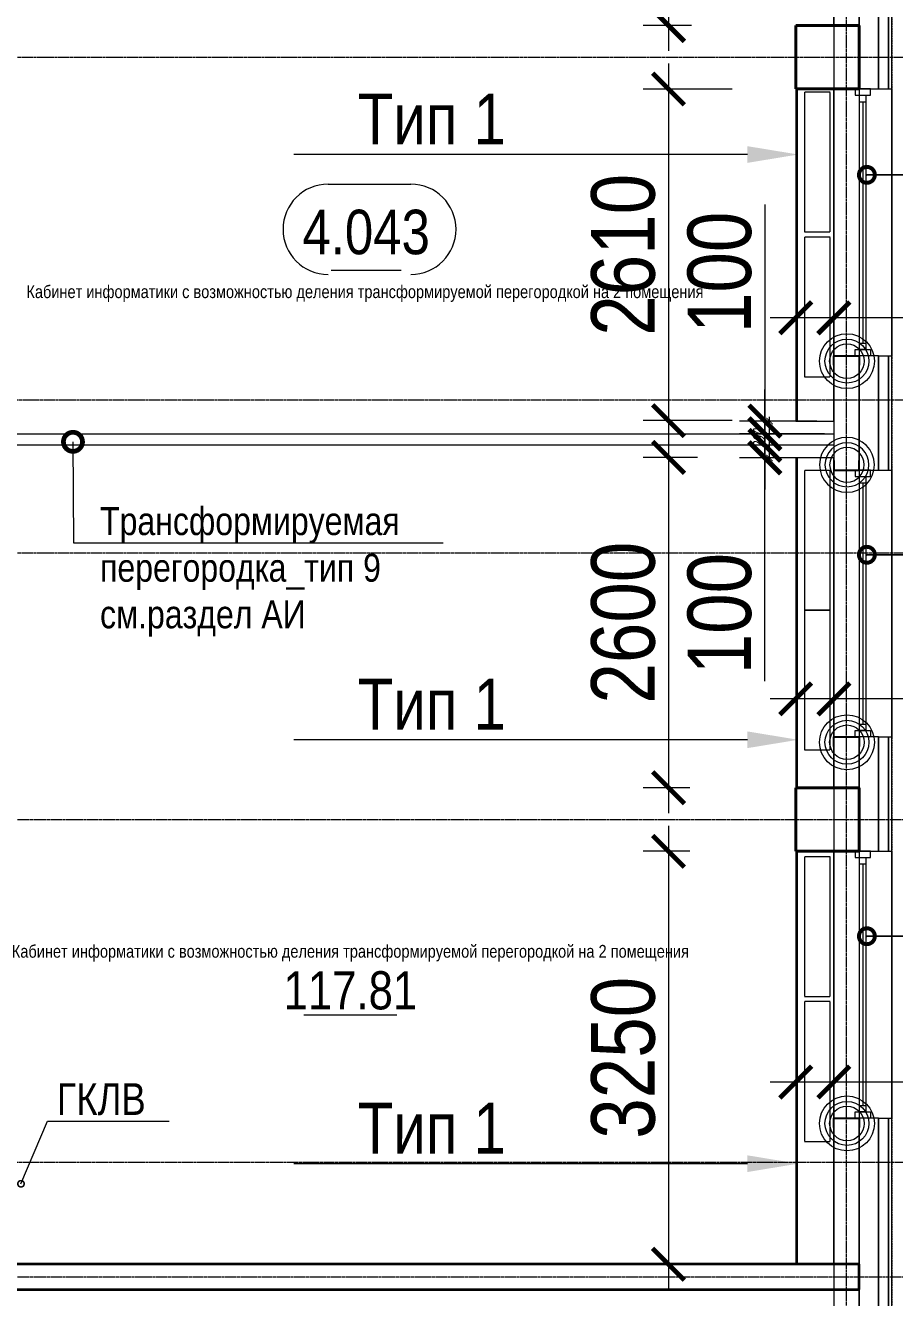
# Model space of a CAD drawing. Header units: millimetres. Extents: x -65509 to 912790, y 446 to 713294.
# Drawn here: x 497741 to 504578, y 575421 to 585433 of the extents above; entities that cross this region are included whole.
import ezdxf
from ezdxf import colors
from ezdxf.entities.mleader import LeaderData, LeaderLine
from ezdxf.enums import TextEntityAlignment as Align
from ezdxf.math import Vec2, Vec3

# ---------------------------------------------------------------- set-up
doc = ezdxf.new("R2010")
doc.units = ezdxf.units.MM
for name, pattern in [('ADSK_Невидимые', [5, 3, -2]), ('CENTER2', [28.575, 19.05, -3.175, 3.175, -3.175]), ('DASHED', [19.05, 12.7, -6.35]), ('HIDDEN2', [4.7625, 3.175, -1.5875])]:
    doc.linetypes.add(name, pattern=pattern)
doc.layers.get('Defpoints').update_dxf_attribs({"color": 250})
for name, color, linetype, lineweight in [('A-AREA', 250, 'Continuous', 15), ('A-Wall_Материал_Газоблок_Контур', 250, 'Continuous', 0), ('АР_Area', 250, 'Continuous', 5), ('АР_Колонны', 250, 'Continuous', 30), ('АР_Окна', 250, 'Continuous', 5), ('АР_площадь пом', 250, 'Continuous', 5), ('АР_Размеры обшивки', 250, 'Continuous', 5), ('АР_Стены ЖБ', 250, 'Continuous', 35), ('АР_Стены ПЕНОблок', 250, 'Continuous', 20), ('АР_Стены_дефшов', 250, 'Continuous', 0), ('АР_Тонкая', 250, 'Continuous', 5), ('АР_Утеплитель', 250, 'Continuous', 0), ('КМ_Фахверки', 250, 'Continuous', 25), ('Марка окна', 250, 'Continuous', 25), ('Размеры зашивки ГКЛ', 250, 'Continuous', 0), ('РД_Оси_100', 250, 'Continuous', 0), ('ТХ_Оборудование', 250, 'Continuous', 9)]:
    doc.layers.add(name, color=color, linetype=linetype, lineweight=lineweight)
doc.layers.add('АР_Делит', color=250, linetype='Continuous', lineweight=0, plot=False)
doc.layers.add('АР_Отопительные приборы', color=1, linetype='HIDDEN2', lineweight=0, true_color=0xff0000)
doc.layers.add('Зашивка радиаторов тип 1 (фанера и МДФ)', color=7, linetype='Continuous', lineweight=0, true_color=0x000085)
doc.styles.add('style1', font='ARIALN.TTF')
doc.styles.add('T_dim', font='romans.shx', dxfattribs={"width": 0.7, "oblique": 15})
doc.dimstyles.new('1-50', dxfattribs={"dimscale": 50, "dimtxt": 2, "dimasz": 1, "dimexe": 0.7, "dimexo": 0.6, "dimtad": 1, "dimdec": 0, "dimlfac": -1, "dimtxsty": 'T_dim', "dimblk1": 'ARCHTICK', "dimblk2": 'ARCHTICK', "dimsah": 1, "dimcen": 0, "dimdle": 0.7, "dimclrd": 256, "dimclre": 256, "dimadec": 0, "dimazin": 0, "dimtfac": 1, "dimtdec": 0, "dimtmove": 1, "dimatfit": 3, "dimfxl": 25, "dimlwd": -1, "dimlwe": -1, "dimarcsym": 2})
doc.dimstyles.new('Dim200_ареал', dxfattribs={"dimscale": 100, "dimtxt": 5, "dimasz": 2.5, "dimexe": 2, "dimexo": 2, "dimgap": 1, "dimtad": 1, "dimzin": 12, "dimdsep": 46, "dimtxsty": 'style1', "dimblk": 'ARCHTICK', "dimcen": 3, "dimdle": 2, "dimclrd": 256, "dimclre": 256, "dimaunit": 1, "dimadec": 0, "dimazin": 3, "dimtfac": 1, "dimtmove": 1, "dimatfit": 3, "dimldrblk": 'OPEN30', "dimfxl": 5, "dimfxlon": 1, "dimtolj": 1, "dimtzin": 0, "dimlwd": 9, "dimlwe": 9, "dimarcsym": 0})

# ---------------------------------------------------------------- blocks, each defined once
blk = doc.blocks.new('_DotSmall')
at = {"color": 0, "linetype": 'ByBlock', "const_width": 0.5}
blk.add_lwpolyline([(-0.0625, 0, 1), (0.0625, 0, 1)], format="xyb", close=True, dxfattribs=at)
blk = doc.blocks.new('Ф_пеноблок 200')
at = {"layer": 'АР_Делит', "color": 1}
for radius in [216, 173, 136]:
    blk.add_circle((103, -42), radius, dxfattribs=at)
at = {"layer": 'КМ_Фахверки'}
blk.add_lwpolyline([(0, -75), (0, 0), (200, 0), (200, -75)], dxfattribs=at)
blk = doc.blocks.new('СОШ_2200_АР_ОСИ_М100_28.05.24')
at = {"layer": 'АР_Делит', "color": 5, "linetype": 'DASHED'}
blk.add_lwpolyline([(114955, 135155), (114955, -355), (93595.036, -355), (93595.036, 13855), (94145, 13855), (94145, 68320), (66055, 68320), (66055, 13857.73), (83455, 13857.73), (83455, -355), (45245, -355), (45245, 13145), (44695, 13145), (44695, 26755), (45245, 26755), (45245, 68320), (20455, 68320), (20455, 26755), (27955, 26755), (27955, 13145), (-355, 13145), (-355, 100855), (37145, 100855), (37145, 129155)], dxfattribs=at)
at = {"layer": 'РД_Оси_100', "linetype": 'CENTER2'}
for p, q in [((114600, -6155), (114600, 139938.679)), ((-5954.958, 78900), (119910, 78900)), ((119910, 76200), (-5954.958, 76200)), ((-5954.958, 75000), (119910, 75000)), ((89599.446, 72900), (119910, 72900))]:
    blk.add_line(p, q, dxfattribs=at)
for points in [[(119910, 70200), (-5954.958, 70200)], [(94200, 69300), (119410, 69300), (119910, 69450)]]:
    blk.add_lwpolyline(points, dxfattribs=at)
blk = doc.blocks.new('_ArchTick')
at = {"color": 0, "linetype": 'ByBlock', "const_width": 0.15}
blk.add_lwpolyline([(-0.5, -0.5), (0.5, 0.5)], dxfattribs=at)
blk = doc.blocks.new('*D829')
at = {"layer": 'Defpoints', "color": 0, "lineweight": 25, "transparency": 16777216}
for p in [(503595, 582319), (503801, 582319), (503801, 582029)]:
    blk.add_point(p, dxfattribs=at)
at = {"layer": 'АР_Делит', "color": 0, "transparency": 16777216}
for p, q in [((503595, 581994), (503595, 582354)), ((503771, 582319), (503560, 582319)), ((503771, 582029), (503560, 582029))]:
    blk.add_line(p, q, dxfattribs=at)
at = {"layer": 'АР_Делит', "color": 0, "transparency": 16777216, "xscale": 50, "yscale": 50, "zscale": 50}
for p, rotation in [((503595, 582319), 90), ((503595, 582029), 270)]:
    blk.add_blockref('_ArchTick', p, dxfattribs=dict(at, rotation=rotation))
at = {"layer": 'АР_Делит', "color": 0, "transparency": 16777216, "insert": (503514, 582174), "char_height": 100, "attachment_point": 5, "rotation": 90, "style": 'T_dim'}
blk.add_mtext('290', dxfattribs=at)
blk = doc.blocks.new('Bottom_R_1100')
at = {"layer": 'АР_Отопительные приборы'}
blk.add_lwpolyline([(-550, -100), (550, -100), (550, 100), (-550, 100)], close=True, dxfattribs=at)
blk = doc.blocks.new('*D658')
at = {"layer": 'Defpoints', "color": 0, "lineweight": 25, "transparency": 16777216}
for p in [(503169, 588233), (502800, 585433), (503181, 585433)]:
    blk.add_point(p, dxfattribs=at)
at = {"layer": 'АР_Размеры обшивки', "lineweight": 9, "transparency": 16777216}
for p, q in [((502800, 588433), (502800, 585233)), ((502969, 588233), (502600, 588233)), ((502981, 585433), (502600, 585433))]:
    blk.add_line(p, q, dxfattribs=at)
at = {"layer": 'АР_Размеры обшивки', "lineweight": 9, "transparency": 16777216, "xscale": 250, "yscale": 250, "zscale": 250}
for p, rotation in [((502800, 588233), 90), ((502800, 585433), 270)]:
    blk.add_blockref('_ArchTick', p, dxfattribs=dict(at, rotation=rotation))
at = {"layer": 'АР_Размеры обшивки', "color": 0, "transparency": 16777216, "insert": (502445, 586833), "char_height": 500, "attachment_point": 5, "rotation": 90, "style": 'style1'}
blk.add_mtext('\\A1;2800', dxfattribs=at)
blk = doc.blocks.new('_Open30')
at = {"color": 0, "linetype": 'ByBlock', "lineweight": -2}
for p, q in [((-1, 0.268), (0, 0)), ((0, 0), (-1, -0.268)), ((0, 0), (-1, 0))]:
    blk.add_line(p, q, dxfattribs=at)
blk = doc.blocks.new('*D659')
at = {"layer": 'Defpoints', "color": 0, "lineweight": 25, "transparency": 16777216}
for p in [(503229, 582033), (502800, 579433), (503169, 579433)]:
    blk.add_point(p, dxfattribs=at)
at = {"layer": 'АР_Размеры обшивки', "lineweight": 9, "transparency": 16777216}
for p, q in [((502800, 582233), (502800, 579233)), ((503029, 582033), (502600, 582033)), ((502969, 579433), (502600, 579433))]:
    blk.add_line(p, q, dxfattribs=at)
at = {"layer": 'АР_Размеры обшивки', "lineweight": 9, "transparency": 16777216, "xscale": 250, "yscale": 250, "zscale": 250}
for p, rotation in [((502800, 582033), 90), ((502800, 579433), 270)]:
    blk.add_blockref('_ArchTick', p, dxfattribs=dict(at, rotation=rotation))
at = {"layer": 'АР_Размеры обшивки', "color": 0, "transparency": 16777216, "insert": (502445, 580733), "char_height": 500, "attachment_point": 5, "rotation": 90, "style": 'style1'}
blk.add_mtext('\\A1;2600', dxfattribs=at)
blk = doc.blocks.new('*D660')
at = {"layer": 'Defpoints', "color": 0, "lineweight": 25, "transparency": 16777216}
for p in [(503169, 578933), (502800, 575683), (503201, 575683)]:
    blk.add_point(p, dxfattribs=at)
at = {"layer": 'АР_Размеры обшивки', "lineweight": 9, "transparency": 16777216}
for p, q in [((502800, 579133), (502800, 575483)), ((502969, 578933), (502600, 578933)), ((503001, 575683), (502600, 575683))]:
    blk.add_line(p, q, dxfattribs=at)
at = {"layer": 'АР_Размеры обшивки', "lineweight": 9, "transparency": 16777216, "xscale": 250, "yscale": 250, "zscale": 250}
for p, rotation in [((502800, 578933), 90), ((502800, 575683), 270)]:
    blk.add_blockref('_ArchTick', p, dxfattribs=dict(at, rotation=rotation))
at = {"layer": 'АР_Размеры обшивки', "color": 0, "transparency": 16777216, "insert": (502445, 577308), "char_height": 500, "attachment_point": 5, "rotation": 90, "style": 'style1'}
blk.add_mtext('\\A1;3250', dxfattribs=at)
blk = doc.blocks.new('*D723')
at = {"layer": 'Defpoints', "color": 0, "lineweight": 25, "transparency": 16777216}
for p in [(503558, 582129), (504227, 582129), (504227, 582030)]:
    blk.add_point(p, dxfattribs=at)
at = {"layer": 'АР_Размеры обшивки', "lineweight": 9, "transparency": 16777216}
for p, q in [((503558, 582129), (503558, 582379)), ((504027, 582129), (503358, 582129)), ((503558, 582030), (503558, 582129)), ((503558, 582030), (503558, 582129)), ((504027, 582030), (503358, 582030)), ((503558, 582030), (503558, 581780)), ((503558, 580271), (503558, 582030))]:
    blk.add_line(p, q, dxfattribs=at)
at = {"layer": 'АР_Размеры обшивки', "lineweight": 9, "transparency": 16777216, "xscale": 250, "yscale": 250, "zscale": 250}
for p, rotation in [((503558, 582129), 270), ((503558, 582030), 90)]:
    blk.add_blockref('_ArchTick', p, dxfattribs=dict(at, rotation=rotation))
at = {"layer": 'АР_Размеры обшивки', "color": 0, "transparency": 16777216, "insert": (503203, 580804), "char_height": 500, "attachment_point": 5, "rotation": 90, "style": 'style1'}
blk.add_mtext('\\A1;100', dxfattribs=at)
blk = doc.blocks.new('*D724')
at = {"layer": 'Defpoints', "color": 0, "lineweight": 25, "transparency": 16777216}
for p in [(504168, 582319), (503558, 582219), (504227, 582219)]:
    blk.add_point(p, dxfattribs=at)
at = {"layer": 'АР_Размеры обшивки', "lineweight": 9, "transparency": 16777216}
for p, q in [((503558, 584023), (503558, 582319)), ((503558, 582319), (503558, 582569)), ((503968, 582319), (503358, 582319)), ((503558, 582319), (503558, 582219)), ((503558, 582319), (503558, 582219)), ((504027, 582219), (503358, 582219)), ((503558, 582219), (503558, 581969))]:
    blk.add_line(p, q, dxfattribs=at)
at = {"layer": 'АР_Размеры обшивки', "lineweight": 9, "transparency": 16777216, "xscale": 250, "yscale": 250, "zscale": 250}
for p, rotation in [((503558, 582319), 270), ((503558, 582219), 90)]:
    blk.add_blockref('_ArchTick', p, dxfattribs=dict(at, rotation=rotation))
at = {"layer": 'АР_Размеры обшивки', "color": 0, "transparency": 16777216, "insert": (503203, 583490), "char_height": 500, "attachment_point": 5, "rotation": 90, "style": 'style1'}
blk.add_mtext('\\A1;100', dxfattribs=at)
blk = doc.blocks.new('*D757')
at = {"layer": 'Defpoints', "color": 0, "lineweight": 25, "transparency": 16777216}
for p in [(503801, 584933), (502800, 582323), (503801, 582323)]:
    blk.add_point(p, dxfattribs=at)
at = {"layer": 'АР_Размеры обшивки', "lineweight": 9, "transparency": 16777216}
for p, q in [((502800, 585133), (502800, 582123)), ((503300, 584933), (502600, 584933)), ((503300, 582323), (502600, 582323))]:
    blk.add_line(p, q, dxfattribs=at)
at = {"layer": 'АР_Размеры обшивки', "lineweight": 9, "transparency": 16777216, "xscale": 250, "yscale": 250, "zscale": 250}
for p, rotation in [((502800, 584933), 90), ((502800, 582323), 270)]:
    blk.add_blockref('_ArchTick', p, dxfattribs=dict(at, rotation=rotation))
at = {"layer": 'АР_Размеры обшивки', "color": 0, "transparency": 16777216, "insert": (502445, 583628), "char_height": 500, "attachment_point": 5, "rotation": 90, "style": 'style1'}
blk.add_mtext('\\A1;2610', dxfattribs=at)
blk = doc.blocks.new('*D760')
at = {"layer": 'Defpoints', "color": 0, "lineweight": 25, "transparency": 16777216}
for p in [(503801, 583490), (504101, 583490), (503801, 583132)]:
    blk.add_point(p, dxfattribs=at)
at = {"layer": 'АР_Размеры обшивки', "lineweight": 9, "transparency": 16777216}
for p, q in [((503801, 583290), (503801, 582932)), ((504101, 583290), (504101, 582932)), ((504301, 583132), (503601, 583132)), ((506228, 583132), (504101, 583132))]:
    blk.add_line(p, q, dxfattribs=at)
at = {"layer": 'АР_Размеры обшивки', "lineweight": 9, "transparency": 16777216, "xscale": 250, "yscale": 250, "zscale": 250, "rotation": 180}
blk.add_blockref('_ArchTick', (503801, 583132), dxfattribs=at)
at = {"layer": 'АР_Размеры обшивки', "lineweight": 9, "transparency": 16777216, "xscale": 250, "yscale": 250, "zscale": 250}
blk.add_blockref('_ArchTick', (504101, 583132), dxfattribs=at)
at = {"layer": 'АР_Размеры обшивки', "color": 0, "transparency": 16777216, "insert": (505676, 583488), "char_height": 500, "attachment_point": 5, "style": 'style1'}
blk.add_mtext('\\A1;300', dxfattribs=at)
blk = doc.blocks.new('*D761')
at = {"layer": 'Defpoints', "color": 0, "lineweight": 25, "transparency": 16777216}
for p in [(503801, 580491), (504101, 580491), (503801, 580133)]:
    blk.add_point(p, dxfattribs=at)
at = {"layer": 'АР_Размеры обшивки', "lineweight": 9, "transparency": 16777216}
for p, q in [((503801, 580291), (503801, 579933)), ((504101, 580291), (504101, 579933)), ((504301, 580133), (503601, 580133)), ((506228, 580133), (504101, 580133))]:
    blk.add_line(p, q, dxfattribs=at)
at = {"layer": 'АР_Размеры обшивки', "lineweight": 9, "transparency": 16777216, "xscale": 250, "yscale": 250, "zscale": 250, "rotation": 180}
blk.add_blockref('_ArchTick', (503801, 580133), dxfattribs=at)
at = {"layer": 'АР_Размеры обшивки', "lineweight": 9, "transparency": 16777216, "xscale": 250, "yscale": 250, "zscale": 250}
blk.add_blockref('_ArchTick', (504101, 580133), dxfattribs=at)
at = {"layer": 'АР_Размеры обшивки', "color": 0, "transparency": 16777216, "insert": (505676, 580489), "char_height": 500, "attachment_point": 5, "style": 'style1'}
blk.add_mtext('\\A1;300', dxfattribs=at)
blk = doc.blocks.new('*D762')
at = {"layer": 'Defpoints', "color": 0, "lineweight": 25, "transparency": 16777216}
for p in [(503801, 577475), (504101, 577475), (503801, 577117)]:
    blk.add_point(p, dxfattribs=at)
at = {"layer": 'АР_Размеры обшивки', "lineweight": 9, "transparency": 16777216}
for p, q in [((503801, 577275), (503801, 576917)), ((504101, 577275), (504101, 576917)), ((504301, 577117), (503601, 577117)), ((506228, 577117), (504101, 577117))]:
    blk.add_line(p, q, dxfattribs=at)
at = {"layer": 'АР_Размеры обшивки', "lineweight": 9, "transparency": 16777216, "xscale": 250, "yscale": 250, "zscale": 250, "rotation": 180}
blk.add_blockref('_ArchTick', (503801, 577117), dxfattribs=at)
at = {"layer": 'АР_Размеры обшивки', "lineweight": 9, "transparency": 16777216, "xscale": 250, "yscale": 250, "zscale": 250}
blk.add_blockref('_ArchTick', (504101, 577117), dxfattribs=at)
at = {"layer": 'АР_Размеры обшивки', "color": 0, "transparency": 16777216, "insert": (505676, 577473), "char_height": 500, "attachment_point": 5, "style": 'style1'}
blk.add_mtext('\\A1;300', dxfattribs=at)
blk = doc.blocks.new('MOK-МаркаПом_овал_ареал')
for p, q in [((-2.99, 3.76), (3.52, 3.76)), ((-2.75, -3), (2.75, -3))]:
    blk.add_line(p, q)
for centre, radius, start, end in [((-2.99, 0.21), 3.55, 90, 270), ((3.52, 0.21), 3.55, 270, 90), ((-7.41, 0), 7.16, 0, 0.001)]:
    blk.add_arc(centre, radius, start, end)
at = {"color": 0, "style": 'style1'}
blk.add_attdef('АР-ПОМЕЩЕНИЕ:НОМЕР', text='', height=3, dxfattribs=at).set_placement((0.26, 0), align=Align.MIDDLE)
blk = doc.blocks.new('MOK-МаркаПомещения1')
at = {"layer": 'A-AREA', "color": 0}
blk.add_line((-3.65, -1.94), (3.65, -1.94), dxfattribs=at)
at = {"layer": 'A-AREA', "color": 0, "style": 'style1'}
blk.add_attdef('АР-ПОМЕЩЕНИЕ:ПЛОЩАДЬ', text='', height=3, dxfattribs=at).set_placement((0, 0), align=Align.MIDDLE)
at = {"layer": 'Defpoints', "style": 'style1', "flags": 8}
blk.add_attdef('АР-ПОМЕЩЕНИЕ:НАИМЕНОВАНИЕ', text='', height=1, dxfattribs=at).set_placement((0, 2.96), align=Align.MIDDLE)

msp = doc.modelspace()

# ---------------------------------------------------------------- linework, layer by layer
at = {"layer": 'A-Wall_Материал_Газоблок_Контур', "linetype": 'Continuous', "lineweight": 0}
for p, q in [((504100.882, 584933.318), (504100.882, 582833.318)), ((504100.882, 581933.318), (504100.882, 579833.318)), ((504100.882, 578933.318), (504100.882, 576833.318))]:
    msp.add_line(p, q, dxfattribs=at)
at = {"layer": 'АР_Колонны', "linetype": 'HIDDEN2', "lineweight": 25}
for p, q in [((503800.882, 585433.318), (504300.882, 585433.318)), ((503800.882, 584933.318), (503800.882, 585433.318)), ((504300.882, 585433.318), (504300.882, 584933.318)), ((504300.882, 584933.318), (503800.882, 584933.318)), ((503800.882, 579433.318), (504300.882, 579433.318)), ((503800.882, 578933.318), (503800.882, 579433.318)), ((504300.882, 579433.318), (504300.882, 578933.318)), ((504300.882, 578933.318), (503800.882, 578933.318))]:
    msp.add_line(p, q, dxfattribs=at)
at = {"layer": 'АР_Колонны', "linetype": 'Continuous', "lineweight": 35}
for p, q in [((504300.882, 585433.318), (503800.882, 585433.318)), ((503800.882, 585433.318), (503800.882, 584933.318)), ((504300.882, 584933.318), (504300.882, 585433.318)), ((503800.882, 584933.318), (504300.882, 584933.318)), ((504300.882, 579433.318), (503800.882, 579433.318)), ((503800.882, 579433.318), (503800.882, 578933.318)), ((504300.882, 578933.318), (504300.882, 579433.318)), ((503800.882, 578933.318), (504300.882, 578933.318))]:
    msp.add_line(p, q, dxfattribs=at)
at = {"layer": 'АР_Окна', "linetype": 'Continuous', "lineweight": 5}
for p, q in [((504100.882, 584933.318), (504100.882, 582833.318)), ((504303.382, 584833.318), (504353.382, 584833.318)), ((504303.382, 582933.318), (504353.382, 582933.318)), ((504100.882, 581933.318), (504100.882, 579833.318)), ((504303.382, 581833.318), (504353.382, 581833.318)), ((504303.382, 579933.318), (504353.382, 579933.318)), ((504100.882, 578933.318), (504100.882, 576833.318)), ((504303.382, 578833.318), (504353.382, 578833.318)), ((504303.382, 576933.318), (504353.382, 576933.318))]:
    msp.add_line(p, q, dxfattribs=at)
for points in [[(504388.382, 584883.318), (504388.382, 584933.318), (504268.382, 584933.318), (504268.382, 584883.318)], [(504388.382, 582883.318), (504388.382, 582833.318), (504268.382, 582833.318), (504268.382, 582883.318)], [(504388.382, 581883.318), (504388.382, 581933.318), (504268.382, 581933.318), (504268.382, 581883.318)], [(504388.382, 579883.318), (504388.382, 579833.318), (504268.382, 579833.318), (504268.382, 579883.318)], [(504388.382, 578883.318), (504388.382, 578933.318), (504268.382, 578933.318), (504268.382, 578883.318)], [(504388.382, 576883.318), (504388.382, 576833.318), (504268.382, 576833.318), (504268.382, 576883.318)]]:
    msp.add_lwpolyline(points, close=True, dxfattribs=at)
at = {"layer": 'АР_Стены ЖБ', "linetype": 'Continuous', "lineweight": 40}
for p, q in [((504300.882, 585433.318), (503800.882, 585433.318)), ((503800.882, 585433.318), (503800.882, 584933.318)), ((504300.882, 584933.318), (504300.882, 585433.318)), ((503800.882, 584933.318), (504300.882, 584933.318)), ((504300.882, 579433.318), (503800.882, 579433.318)), ((503800.882, 579433.318), (503800.882, 578933.318)), ((504300.882, 578933.318), (504300.882, 579433.318)), ((503800.882, 578933.318), (504300.882, 578933.318))]:
    msp.add_line(p, q, dxfattribs=at)
at = {"layer": 'АР_Стены ЖБ', "linetype": 'Continuous', "lineweight": 35}
for p, q in [((504300.895, 575683.318), (493381.08, 575683.318)), ((504300.895, 575483.318), (504300.895, 575683.318)), ((493381.08, 575483.318), (504300.895, 575483.318))]:
    msp.add_line(p, q, dxfattribs=at)
at = {"layer": 'АР_Стены ПЕНОблок', "linetype": 'Continuous', "lineweight": 20}
for p, q in [((504100.882, 585833.318), (504100.882, 584933.318)), ((504300.882, 584933.318), (504300.882, 585833.318)), ((504100.882, 584933.318), (504300.882, 584933.318)), ((504300.882, 582833.318), (504100.882, 582833.318)), ((504100.882, 582833.318), (504100.882, 581933.318)), ((504300.882, 581933.318), (504300.882, 582833.318)), ((504100.882, 581933.318), (504300.882, 581933.318)), ((504300.882, 579833.318), (504100.882, 579833.318)), ((504100.882, 579833.318), (504100.882, 578933.318)), ((504300.882, 578933.318), (504300.882, 579833.318)), ((504100.882, 578933.318), (504300.882, 578933.318)), ((504300.882, 576833.318), (504100.882, 576833.318)), ((504100.882, 576833.318), (504100.882, 574383.318)), ((504300.882, 574383.318), (504300.882, 576833.318))]:
    msp.add_line(p, q, dxfattribs=at)
at = {"layer": 'АР_Стены_дефшов', "linetype": 'Continuous', "lineweight": 0}
for p, q in [((504300.882, 575483.356), (493383.056, 575483.304)), ((504300.882, 575408.318), (504300.882, 575483.356))]:
    msp.add_line(p, q, dxfattribs=at)
at = {"layer": 'АР_Тонкая', "linetype": 'Continuous', "lineweight": 5}
for p, q in [((504450.882, 585833.318), (504450.882, 584933.318)), ((504530.882, 584933.318), (504530.882, 585833.318)), ((504530.882, 585833.318), (504530.882, 584933.318)), ((504555.882, 584933.318), (504555.882, 585833.318)), ((504450.882, 584933.318), (504555.882, 584933.318)), ((504450.882, 582833.318), (504555.882, 582833.318)), ((504450.882, 582833.318), (504450.882, 581933.318)), ((504530.882, 581933.318), (504530.882, 582833.318)), ((504530.882, 582833.318), (504530.882, 581933.318)), ((504555.882, 581933.318), (504555.882, 582833.318)), ((504450.882, 581933.318), (504555.882, 581933.318)), ((504450.882, 579833.318), (504555.882, 579833.318)), ((504450.882, 579833.318), (504450.882, 578933.318)), ((504530.882, 578933.318), (504530.882, 579833.318)), ((504530.882, 579833.318), (504530.882, 578933.318)), ((504555.882, 578933.318), (504555.882, 579833.318)), ((504450.882, 578933.318), (504555.882, 578933.318)), ((504450.882, 576833.318), (504555.882, 576833.318)), ((504450.882, 576833.318), (504450.882, 574383.318)), ((504530.882, 574383.318), (504530.882, 576833.318)), ((504530.882, 576833.318), (504530.882, 574383.318)), ((504555.882, 574383.318), (504555.882, 576833.318))]:
    msp.add_line(p, q, dxfattribs=at)
at = {"layer": 'АР_Утеплитель', "linetype": 'Continuous', "lineweight": 0}
for p, q in [((504300.882, 585833.318), (504300.882, 584933.318)), ((504450.882, 584933.318), (504450.882, 585833.318)), ((504300.882, 584933.318), (504450.882, 584933.318)), ((504450.882, 582833.318), (504300.882, 582833.318)), ((504300.882, 582833.318), (504300.882, 581933.318)), ((504450.882, 581933.318), (504450.882, 582833.318)), ((504300.882, 581933.318), (504450.882, 581933.318)), ((504450.882, 579833.318), (504300.882, 579833.318)), ((504300.882, 579833.318), (504300.882, 578933.318)), ((504450.882, 578933.318), (504450.882, 579833.318)), ((504300.882, 578933.318), (504450.882, 578933.318)), ((504450.882, 576833.318), (504300.882, 576833.318)), ((504300.882, 576833.318), (504300.882, 574383.318)), ((504450.882, 574383.318), (504450.882, 576833.318))]:
    msp.add_line(p, q, dxfattribs=at)
at = {"layer": 'Зашивка радиаторов тип 1 (фанера и МДФ)', "linetype": 'Continuous', "lineweight": 0}
for p, q in [((504100.882, 585433.318), (504100.883, 588233.318)), ((503813.382, 585433.318), (504100.882, 585433.318)), ((503800.883, 584933.318), (503800.882, 582319.361)), ((503813.383, 584933.318), (503800.883, 584933.318)), ((503813.383, 584933.318), (503813.382, 582319.361)), ((503813.382, 582319.361), (503813.383, 584933.318)), ((504100.883, 584933.318), (503813.383, 584933.318)), ((504100.882, 582319.361), (504100.883, 584933.318)), ((503800.882, 582319.361), (503813.382, 582319.361)), ((503813.382, 582319.361), (504100.882, 582319.361)), ((503813.382, 582029.361), (503800.882, 582029.361)), ((503800.882, 582029.361), (503800.883, 579433.318)), ((504100.882, 582029.361), (503813.382, 582029.361)), ((503813.382, 582029.361), (503813.383, 579433.318)), ((503813.383, 579433.318), (503813.382, 582029.361)), ((504100.883, 579433.318), (504100.882, 582029.361)), ((503800.883, 579433.318), (503813.383, 579433.318)), ((503813.383, 579433.318), (504100.883, 579433.318)), ((503800.883, 578933.318), (503800.882, 575683.318)), ((503813.383, 578933.318), (503800.883, 578933.318)), ((503813.383, 578933.318), (503813.382, 575683.318)), ((503813.382, 575683.318), (503813.383, 578933.318)), ((504100.883, 578933.318), (503813.383, 578933.318)), ((504100.882, 575683.318), (504100.883, 578933.318)), ((503800.882, 575683.318), (503813.382, 575683.318)), ((503813.382, 575683.318), (504100.882, 575683.318))]:
    msp.add_line(p, q, dxfattribs=at)
at = {"layer": 'ТХ_Оборудование', "linetype": 'ADSK_Невидимые'}
msp.add_lwpolyline([(504100.882, 582129.361), (495000.882, 582129.361), (495000.882, 582219.361), (504100.882, 582219.361)], close=True, dxfattribs=at)

# ---------------------------------------------------------------- block references
at = {"layer": 'АР_Area', "linetype": 'Continuous', "lineweight": 5}
ref = msp.add_blockref('MOK-МаркаПом_овал_ареал', (500421.045, 583807.809), dxfattribs=dict(at, xscale=100, yscale=100, zscale=100))
ref.add_attrib('АР-ПОМЕЩЕНИЕ:НОМЕР', '4.043', dxfattribs={"layer": '0', "color": 0, "height": 350, "style": 'style1'}).set_placement((500421.045, 583807.809), align=Align.MIDDLE)
ref.add_attrib('АР-ПОМЕЩЕНИЕ:НАИМЕНОВАНИЕ', 'Кабинет информатики с возможностью деления трансформируемой перегородкой на 2 помещения', dxfattribs={"layer": 'Defpoints', "color": 2, "height": 100, "style": 'style1'}).set_placement((500411.63, 583326.416), align=Align.MIDDLE)
at = {"layer": 'АР_Отопительные приборы', "rotation": 90}
for p in [(503970.882, 584357.672), (503970.882, 583216.932), (503970.882, 581380.606), (503970.882, 580280.606), (503970.882, 578340.647), (503970.882, 577199.907)]:
    msp.add_blockref('Bottom_R_1100', p, dxfattribs=at)
at = {"layer": 'АР_площадь пом', "linetype": 'Continuous', "lineweight": 5}
ref = msp.add_blockref('MOK-МаркаПомещения1', (500297.117, 577839.259), dxfattribs=dict(at, xscale=100, yscale=100, zscale=100))
ref.add_attrib('АР-ПОМЕЩЕНИЕ:НАИМЕНОВАНИЕ', 'Кабинет информатики с возможностью деления трансформируемой перегородкой на 2 помещения', dxfattribs={"layer": 'Defpoints', "height": 100, "style": 'style1'}).set_placement((500297.117, 578134.822), align=Align.MIDDLE)
ref.add_attrib('АР-ПОМЕЩЕНИЕ:ПЛОЩАДЬ', '117.81', dxfattribs={"layer": 'A-AREA', "color": 0, "height": 300, "style": 'style1'}).set_placement((500297.117, 577839.259), align=Align.MIDDLE)
at = {"layer": 'КМ_Фахверки'}
for p in [(504100.882, 582833.318), (504100.882, 579833.318), (504100.882, 576833.318)]:
    msp.add_blockref('Ф_пеноблок 200', p, dxfattribs=at)
at = {"layer": 'КМ_Фахверки', "xscale": -1, "rotation": 180}
msp.add_blockref('Ф_пеноблок 200', (504100.882, 581933.318), dxfattribs=at)

# ---------------------------------------------------------------- dimensions: what is measured, and where the dimension line sits
at = {"layer": 'АР_Делит'}
dim = msp.add_linear_dim(base=(503595.067, 582319.361), p1=(503800.882, 582029.361), p2=(503800.882, 582319.361), angle=90, dimstyle='1-50', override={"dimclrd": 0, "dimclre": 0}, dxfattribs=at)
dim.commit()
dim.dimension.update_dxf_attribs({"geometry": '*D829', "text_midpoint": (503513.817, 582174.361)})
at = {"layer": 'АР_Размеры обшивки'}
for base, p1, p2, picture, middle in [((502799.878, 585433.318), (503168.878, 588233.318), (503181.383, 585433.318), '*D658', (502444.591, 586833.318)), ((502799.878, 582322.858), (503800.882, 584933.266), (503801.389, 582322.858), '*D757', (502444.591, 583628.062)), ((502799.887, 579433.318), (503228.882, 582032.822), (503168.883, 579433.318), '*D659', (502444.6, 580733.07)), ((502799.873, 575683.318), (503168.873, 578933.318), (503201.377, 575683.318), '*D660', (502444.586, 577308.318))]:
    dim = msp.add_linear_dim(base=base, p1=p1, p2=p2, angle=90, dimstyle='Dim200_ареал', override={"dimdec": 0}, dxfattribs=at)
    dim.commit()
    dim.dimension.update_dxf_attribs({"geometry": picture, "text_midpoint": middle})
for base, p1, p2, picture, middle in [((503557.887, 582219.361), (504167.882, 582318.891), (504226.882, 582219.361), '*D724', (503502.882, 583490.266)), ((503557.887, 582129.361), (504226.882, 582029.822), (504226.882, 582129.361), '*D723', (503646.882, 580804.266))]:
    dim = msp.add_linear_dim(base=base, p1=p1, p2=p2, angle=90, dimstyle='Dim200_ареал', override={"dimdec": 0}, dxfattribs=at)
    dim.commit()
    dim.dimension.update_dxf_attribs({"geometry": picture, "text_midpoint": middle, "dimtype": 160})

# ---------------------------------------------------------------- leaders
at = {"layer": 'Марка окна', "lineweight": 0, "ltscale": 20}
ml = msp.add_multileader_mtext('Standard', dxfattribs=at)
ml.set_content('+16.200\\P+13.500', color=256, style='style1')
ml.set_leader_properties(color=256, linetype='ByLayer', lineweight=-1)
ml.set_arrow_properties(name='DOTSMALL')
ml.build(insert=Vec2(0, 0))
ml.multileader.update_dxf_attribs({"text_left_attachment_type": 6, "text_right_attachment_type": 6, "dogleg_length": 200, "arrow_head_size": 250})
ctx = ml.context
ctx.base_point, ctx.char_height, ctx.arrow_head_size, ctx.landing_gap_size, ctx.plane_origin = Vec3(506011.173, 584259.868), 250, 250, 0, Vec3(506415.451, 583575.341)
ctx.left_attachment, ctx.right_attachment = 6, 6
notes = []
notes.append((ctx, [(1, (1, 1, 0), (504958.869, 584259.868), (1, 0), 1052.304, [(0, [(504360.754, 584257.197)], 0, [])])]))
ctx.mtext.insert, ctx.mtext.line_spacing_factor, ctx.mtext.flow_direction = Vec3(506011.173, 584559.868), 0.96, 5
ctx.mtext.has_bg_fill, ctx.mtext.bg_color, ctx.mtext.bg_scale_factor, ctx.mtext.bg_transparency, ctx.mtext.use_window_bg_color = 1, -1027028792, 1.5, 0, 1
ml = msp.add_multileader_mtext('Standard', dxfattribs=at)
ml.set_content('+16.200\\P+13.500', color=256, style='style1')
ml.set_leader_properties(color=256, linetype='ByLayer', lineweight=-1)
ml.set_arrow_properties(name='DOTSMALL')
ml.build(insert=Vec2(0, 0))
ml.multileader.update_dxf_attribs({"text_left_attachment_type": 6, "text_right_attachment_type": 6, "dogleg_length": 200, "arrow_head_size": 250})
ctx = ml.context
ctx.base_point, ctx.char_height, ctx.arrow_head_size, ctx.landing_gap_size, ctx.plane_origin = Vec3(506041.028, 581269.732), 250, 250, 0, Vec3(506415.451, 580585.205)
ctx.left_attachment, ctx.right_attachment = 6, 6
notes.append((ctx, [(1, (1, 1, 0), (504958.869, 581269.732), (1, 0), 1082.159, [(0, [(504360.754, 581267.061)], 0, [])])]))
ctx.mtext.insert, ctx.mtext.line_spacing_factor, ctx.mtext.flow_direction = Vec3(506041.028, 581569.732), 0.96, 5
ctx.mtext.has_bg_fill, ctx.mtext.bg_color, ctx.mtext.bg_scale_factor, ctx.mtext.bg_transparency, ctx.mtext.use_window_bg_color = 1, -1027028792, 1.5, 0, 1
ml = msp.add_multileader_mtext('Standard', dxfattribs=at)
ml.set_content('+16.200\\P+13.500', color=256, style='style1')
ml.set_leader_properties(color=256, linetype='ByLayer', lineweight=-1)
ml.set_arrow_properties(name='DOTSMALL')
ml.build(insert=Vec2(0, 0))
ml.multileader.update_dxf_attribs({"text_left_attachment_type": 6, "text_right_attachment_type": 6, "dogleg_length": 200, "arrow_head_size": 250})
ctx = ml.context
ctx.base_point, ctx.char_height, ctx.arrow_head_size, ctx.landing_gap_size, ctx.plane_origin = Vec3(505987.774, 578267.487), 250, 250, 0, Vec3(506415.451, 577582.96)
ctx.left_attachment, ctx.right_attachment = 6, 6
notes.append((ctx, [(1, (1, 1, 0), (504958.869, 578267.487), (1, 0), 1028.905, [(0, [(504360.754, 578264.816)], 0, [])])]))
ctx.mtext.insert, ctx.mtext.line_spacing_factor, ctx.mtext.flow_direction = Vec3(505987.774, 578567.487), 0.96, 5
ctx.mtext.has_bg_fill, ctx.mtext.bg_color, ctx.mtext.bg_scale_factor, ctx.mtext.bg_transparency, ctx.mtext.use_window_bg_color = 1, -1027028792, 1.5, 0, 1
at = {"layer": 'Размеры зашивки ГКЛ'}
ml = msp.add_multileader_mtext('Standard', dxfattribs=at)
ml.set_content('\\pxsm1;Тип 1 ', color=(0, 0, 138), style='style1')
ml.set_leader_properties(color=256, linetype='ByLayer', lineweight=9)
ml.build(insert=Vec2(0, 0))
ml.multileader.update_dxf_attribs({"has_dogleg": 0, "text_left_attachment_type": 6, "text_right_attachment_type": 6, "text_bottom_attachment_type": 10, "dogleg_length": 25, "arrow_head_size": 400})
ctx = ml.context
ctx.base_point, ctx.char_height, ctx.arrow_head_size, ctx.landing_gap_size, ctx.plane_origin = Vec3(500304.335, 584417.408), 400, 400, 50, Vec3(494391.298, 591387.973)
ctx.left_attachment, ctx.right_attachment, ctx.top_attachment = 6, 6, 10
notes.append((ctx, [(1, (1, 1, 0), (501499.73, 584417.408), (-1, 0), 25, [(1, [(503820.174, 584417.408)], 0, [])])]))
ctx.mtext.insert, ctx.mtext.width, ctx.mtext.defined_height, ctx.mtext.line_spacing_factor, ctx.mtext.flow_direction = Vec3(500354.335, 584897.408), 1668.44707, 600, 0.3, 5
ml = msp.add_multileader_mtext('Standard', dxfattribs=at)
ml.set_content('\\pxsm1;Тип 1 ', color=(0, 0, 138), style='style1')
ml.set_leader_properties(color=256, linetype='ByLayer', lineweight=9)
ml.build(insert=Vec2(0, 0))
ml.multileader.update_dxf_attribs({"has_dogleg": 0, "text_left_attachment_type": 6, "text_right_attachment_type": 6, "text_bottom_attachment_type": 10, "dogleg_length": 25, "arrow_head_size": 400})
ctx = ml.context
ctx.base_point, ctx.char_height, ctx.arrow_head_size, ctx.landing_gap_size, ctx.plane_origin = Vec3(500304.335, 579810.995), 400, 400, 50, Vec3(494391.298, 586781.56)
ctx.left_attachment, ctx.right_attachment, ctx.top_attachment = 6, 6, 10
notes.append((ctx, [(1, (1, 1, 0), (501499.73, 579810.995), (-1, 0), 25, [(1, [(503820.174, 579810.995)], 0, [])])]))
ctx.mtext.insert, ctx.mtext.width, ctx.mtext.defined_height, ctx.mtext.line_spacing_factor, ctx.mtext.flow_direction = Vec3(500354.335, 580290.995), 1668.44707, 600, 0.3, 5
ml = msp.add_multileader_mtext('Standard', dxfattribs=at)
ml.set_content('\\pxsm1;ГКЛВ', color=256, style='style1')
ml.set_leader_properties(color=256, linetype='ByLayer', lineweight=9)
ml.set_arrow_properties(name='DOTSMALL')
ml.build(insert=Vec2(0, 0))
ml.multileader.update_dxf_attribs({"text_left_attachment_type": 6, "text_right_attachment_type": 6, "text_bottom_attachment_type": 10, "dogleg_length": 25, "arrow_head_size": 100})
ctx = ml.context
ctx.base_point, ctx.char_height, ctx.arrow_head_size, ctx.landing_gap_size, ctx.plane_origin = Vec3(497938.299, 576807.907), 250, 100, 50, Vec3(489267.865, 584156.586)
ctx.left_attachment, ctx.right_attachment, ctx.top_attachment = 6, 6, 10
notes.append((ctx, [(0, (1, 1, 0), (497913.299, 576807.907), (1, 0), 25, [(1, [(497705.505, 576316.19)], 0, [])])]))
ctx.mtext.insert, ctx.mtext.width, ctx.mtext.defined_height, ctx.mtext.line_spacing_factor, ctx.mtext.flow_direction = Vec3(497988.299, 577107.907), 1126.26794, 600, 0.3, 5
ml = msp.add_multileader_mtext('Standard', dxfattribs=at)
ml.set_content('\\pxsm1;Тип 1 ', color=(0, 0, 138), style='style1')
ml.set_leader_properties(color=256, linetype='ByLayer', lineweight=9)
ml.build(insert=Vec2(0, 0))
ml.multileader.update_dxf_attribs({"has_dogleg": 0, "text_left_attachment_type": 6, "text_right_attachment_type": 6, "text_bottom_attachment_type": 10, "dogleg_length": 25, "arrow_head_size": 400})
ctx = ml.context
ctx.base_point, ctx.char_height, ctx.arrow_head_size, ctx.landing_gap_size, ctx.plane_origin = Vec3(500304.305, 576474.604), 400, 400, 50, Vec3(494391.298, 583445.169)
ctx.left_attachment, ctx.right_attachment, ctx.top_attachment = 6, 6, 10
notes.append((ctx, [(1, (1, 1, 0), (501499.701, 576474.604), (-1, 0), 25, [(1, [(503820.174, 576474.604)], 0, [])])]))
ctx.mtext.insert, ctx.mtext.width, ctx.mtext.defined_height, ctx.mtext.line_spacing_factor, ctx.mtext.flow_direction = Vec3(500354.305, 576954.604), 1668.44707, 600, 0.3, 5
at = {"layer": 'ТХ_Оборудование'}
ml = msp.add_multileader_mtext('Standard', dxfattribs=at)
ml.set_content('\\pxsm1;Трансформируемая перегородка_тип 9 см.раздел АИ ', color=256, style='style1')
ml.set_leader_properties(color=256, linetype='ByLayer', lineweight=9)
ml.set_arrow_properties(name='DOTSMALL')
ml.build(insert=Vec2(0, 0))
ml.multileader.update_dxf_attribs({"text_left_attachment_type": 6, "text_right_attachment_type": 6, "text_bottom_attachment_type": 10, "dogleg_length": 25, "arrow_head_size": 300})
ctx = ml.context
ctx.base_point, ctx.char_height, ctx.arrow_head_size, ctx.landing_gap_size, ctx.plane_origin = Vec3(498277.489, 581360.884), 220, 300, 50, Vec3(489186.151, 584823.588)
ctx.left_attachment, ctx.right_attachment, ctx.top_attachment = 6, 6, 10
notes.append((ctx, [(0, (1, 1, 0), (498119.479, 581360.884), (1, 0), 158.01, [(1, [(498114.426, 582156.106)], 0, [])])]))
ctx.mtext.insert, ctx.mtext.width, ctx.mtext.defined_height, ctx.mtext.line_spacing_factor, ctx.mtext.flow_direction = Vec3(498327.489, 581641.962), 2672.40951, 2067.07, 0.3, 5
for ctx, leaders in notes:
    for number, flags, end, landing, length, lines in leaders:
        leader = LeaderData()
        leader.index, (leader.has_last_leader_line, leader.has_dogleg_vector, leader.attachment_direction) = number, flags
        leader.last_leader_point, leader.dogleg_vector, leader.dogleg_length = Vec3(end), Vec3(landing), length
        for number, points, colour, breaks in lines:
            line = LeaderLine()
            line.index, line.vertices, line.color, line.breaks = number, Vec3.list(points), colors.encode_raw_color(colour), breaks
            leader.lines.append(line)
        ctx.leaders.append(leader)

# ---------------------------------------------------------------- next in the draw order: linework, layer by layer
at = {"layer": 'A-Wall_Материал_Газоблок_Контур', "linetype": 'Continuous', "lineweight": 0}
for p, q in [((504555.882, 582833.318), (504555.882, 584933.318)), ((504555.882, 579833.318), (504555.882, 581933.318)), ((504555.882, 576833.318), (504555.882, 578933.318))]:
    msp.add_line(p, q, dxfattribs=at)
at = {"layer": 'АР_Окна', "linetype": 'Continuous', "lineweight": 5}
for p, q in [((504555.882, 584933.318), (504555.882, 582833.318)), ((504328.382, 584833.318), (504328.382, 582933.318)), ((504555.882, 581933.318), (504555.882, 579833.318)), ((504328.382, 581833.318), (504328.382, 579933.318)), ((504555.882, 578933.318), (504555.882, 576833.318)), ((504328.382, 578833.318), (504328.382, 576933.318))]:
    msp.add_line(p, q, dxfattribs=at)
for points in [[(504303.382, 584883.318), (504353.382, 584883.318), (504353.382, 582883.318), (504303.382, 582883.318)], [(504303.382, 581883.318), (504353.382, 581883.318), (504353.382, 579883.318), (504303.382, 579883.318)], [(504303.382, 578883.318), (504353.382, 578883.318), (504353.382, 576883.318), (504303.382, 576883.318)]]:
    msp.add_lwpolyline(points, close=True, dxfattribs=at)
at = {"layer": 'КМ_Фахверки', "lineweight": 5}
msp.add_lwpolyline([(435451.032, 597333.318), (504300.882, 597333.318), (504300.882, 506183.318), (435100.882, 506183.318), (435100.882, 574808.318), (435451.032, 574808.318), (435451.032, 597333.318)], dxfattribs=at)

# ---------------------------------------------------------------- next in the draw order: block references
at = {"layer": 'РД_Оси_100'}
msp.add_blockref('СОШ_2200_АР_ОСИ_М100_28.05.24', (389600.882, 506283.318), dxfattribs=at)

# ---------------------------------------------------------------- next in the draw order: dimensions: what is measured, and where the dimension line sits
at = {"layer": 'АР_Размеры обшивки'}
for base, p1, p2, picture, middle in [((503800.878, 583132.318), (504100.878, 583490.318), (503800.878, 583490.318), '*D760', (505675.882, 582752.032)), ((503800.878, 580133.318), (504100.878, 580491.318), (503800.878, 580491.318), '*D761', (505675.882, 579753.032)), ((503800.878, 577117.318), (504100.878, 577475.318), (503800.878, 577475.318), '*D762', (505675.882, 576737.032))]:
    dim = msp.add_linear_dim(base=base, p1=p1, p2=p2, dimstyle='Dim200_ареал', override={"dimdec": 0}, dxfattribs=at)
    dim.commit()
    dim.dimension.update_dxf_attribs({"geometry": picture, "text_midpoint": middle, "dimtype": 160})

# ---------------------------------------------------------------- next in the draw order: leaders
at = {"layer": 'АР_Делит', "lineweight": 0}
ml = msp.add_multileader_mtext('Standard', dxfattribs=at)
ml.set_content('зашивка согласно дизайн-проекту', color=256, style='style1')
ml.set_leader_properties(color=256)
ml.build(insert=Vec2(0, 0))
ml.multileader.update_dxf_attribs({"has_dogleg": 0, "text_left_attachment_type": 6, "text_right_attachment_type": 6, "arrow_head_size": 500, "scale": 100})
ctx = ml.context
ctx.base_point, ctx.scale, ctx.char_height, ctx.arrow_head_size, ctx.landing_gap_size, ctx.plane_origin, ctx.plane_x_axis, ctx.plane_y_axis = Vec3(458845.521, 581022.261), 100, 300, 500, 50, Vec3(448680.921, 580336.874), Vec3(1, 0.00000001), Vec3(-0.00000001, 1)
ctx.left_attachment, ctx.right_attachment = 6, 6
notes = []
notes.append((ctx, [(1, (1, 1, 0), (458837.521, 581022.261), (1, 0.00000001), 8, [(0, [(458363.489, 582645.429)], 0, [])])]))
ctx.mtext.insert, ctx.mtext.text_direction, ctx.mtext.rotation, ctx.mtext.width, ctx.mtext.defined_height, ctx.mtext.flow_direction = Vec3(458895.521, 581410.46), Vec3(1, 0.00000001), 0.00000001, 4538.94863, 395.157, 5
for ctx, leaders in notes:
    for number, flags, end, landing, length, lines in leaders:
        leader = LeaderData()
        leader.index, (leader.has_last_leader_line, leader.has_dogleg_vector, leader.attachment_direction) = number, flags
        leader.last_leader_point, leader.dogleg_vector, leader.dogleg_length = Vec3(end), Vec3(landing), length
        for number, points, colour, breaks in lines:
            line = LeaderLine()
            line.index, line.vertices, line.color, line.breaks = number, Vec3.list(points), colors.encode_raw_color(colour), breaks
            leader.lines.append(line)
        ctx.leaders.append(leader)

doc.saveas('drawing.dxf')
